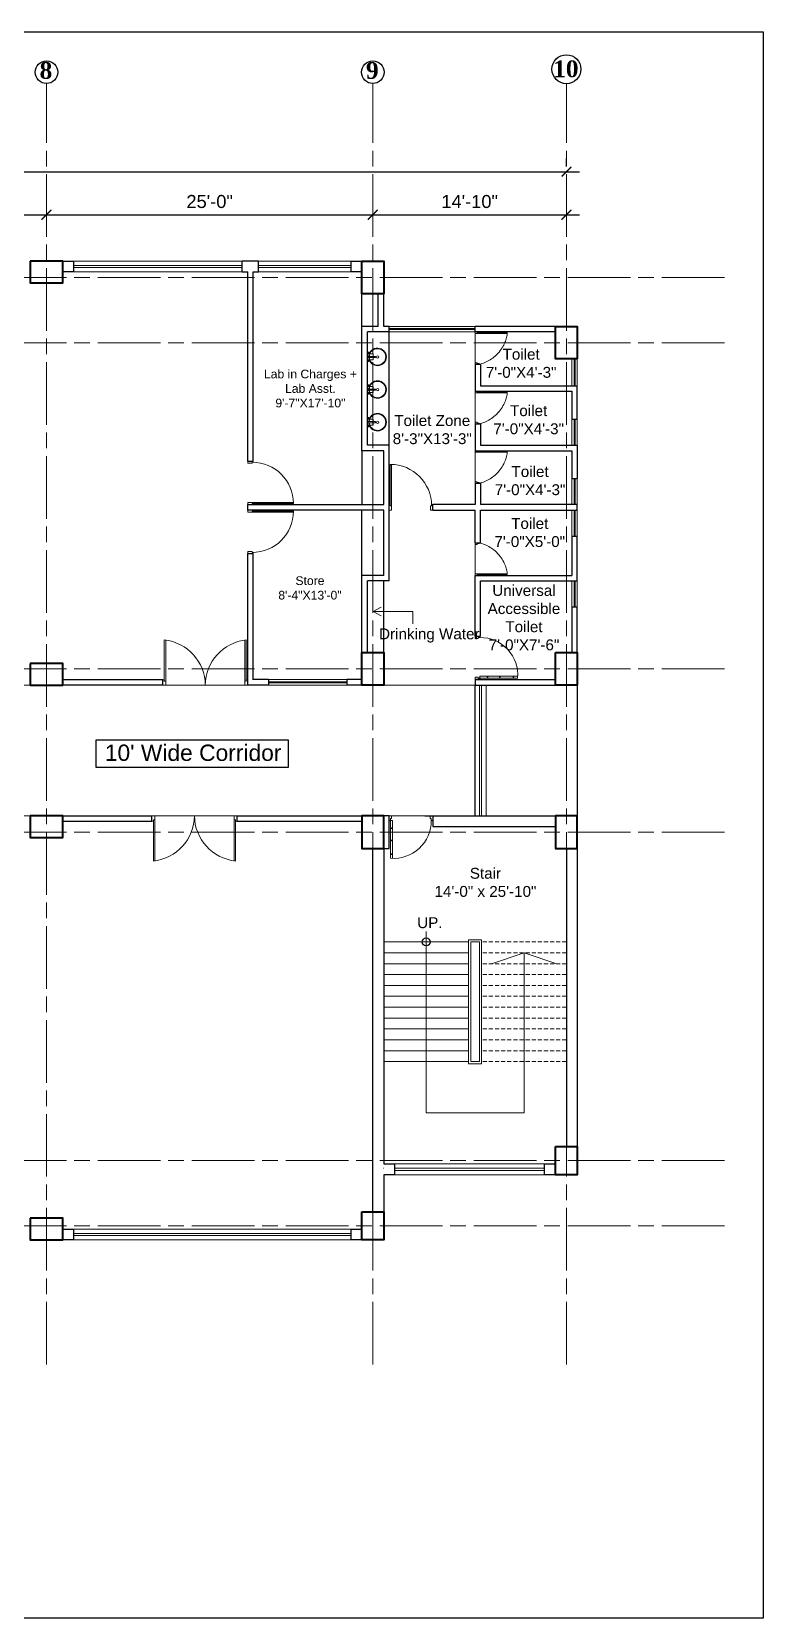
# Model space of a CAD drawing. Header units: inches. Extents: x -12 to 20935469, y -1604 to 24729220.
# Drawn here: x 20825566 to 20826238, y 24721123 to 24722582 of the extents above; entities that cross this region are included whole.
import ezdxf

# ---------------------------------------------------------------- set-up
doc = ezdxf.new("R2010")
doc.units = ezdxf.units.IN
doc.header["$LTSCALE"] = 0.03
doc.header["$MEASUREMENT"] = 0
doc.header["$PDMODE"] = 32
doc.header["$PDSIZE"] = 15
doc.linetypes.add('ACAD_ISO08W100', pattern=[36, 24, -3, 6, -3])
doc.linetypes.add('DASHED2', pattern=[0.375, 0.25, -0.125])
for name, color, linetype, lineweight in [('column', 1, 'Continuous', 40), ('Dim Line', 252, 'Continuous', 13), ('Door', 7, 'Continuous', 18), ('Gas', 21, 'Continuous', 5), ('Glass Line', 252, 'Continuous', 9), ('Grid Line', 252, 'Continuous', 18), ('Main Wall', 7, 'Continuous', 30), ('RAIL', 23, 'Continuous', 13), ('STAIR', 46, 'Continuous', 15), ('TOILET FIXTURE', 142, 'Continuous', 5), ('wind.', 150, 'Continuous', 20)]:
    doc.layers.add(name, color=color, linetype=linetype, lineweight=lineweight)
doc.layers.add('TEXT', color=7, linetype='Continuous')
doc.styles.add('2', font='swisscl.ttf')
doc.styles.add('RomanS', font='arial.ttf', dxfattribs={"height": 12})
doc.styles.get("Standard").update_dxf_attribs({"font": 'timesbd.ttf'})
doc.dimstyles.new('Aec_Arch_I', dxfattribs={"dimscale": 96, "dimtxt": 12, "dimasz": 0.09375, "dimexe": 0.125, "dimexo": 0.125, "dimgap": 0.0625, "dimtad": 1, "dimdec": 0, "dimzin": 3, "dimdsep": 46, "dimlunit": 4, "dimtxsty": 'RomanS', "dimblk1": 'ARCHTICK', "dimblk2": 'ARCHTICK', "dimsah": 1, "dimcen": 0.09375, "dimdle": 0.125, "dimadec": 0, "dimazin": 0, "dimtfac": 0.75, "dimtdec": 0, "dimtmove": 2, "dimatfit": 3, "dimldrblk": 'ARCHTICK', "dimfxl": 1, "dimfrac": 1, "dimtolj": 1, "dimtzin": 0, "dimarcsym": 0})

# ---------------------------------------------------------------- blocks, each defined once
blk = doc.blocks.new('Door_45')
at = {"layer": 'Door'}
for p, q in [((1.5, 5), (1.5, 44)), ((1.5, 40), (2.2, 40)), ((2.2, 40), (2.2, 39.5)), ((2.2, 39.5), (2.7, 39.5)), ((2.7, 39.5), (2.7, 40)), ((2.7, 40), (3.5, 40)), ((3.5, 44), (3.5, 5)), ((1.5, 25.8), (2.2, 25.8)), ((2.2, 25.8), (2.2, 25.3)), ((2.2, 25.3), (2.7, 25.3)), ((2.7, 25.8), (3.5, 25.8)), ((2.7, 25.3), (2.7, 25.8)), ((0, 0), (0, 5)), ((0, 5), (1.5, 5)), ((1.5, 12.6), (2.2, 12.6)), ((3.5, 5), (1.5, 5)), ((1.5, 5), (1.5, 3)), ((1.5, 3), (2.5, 3)), ((2.2, 12.6), (2.2, 13.1)), ((2.2, 13.1), (2.7, 13.1)), ((2.5, 3), (2.5, 0)), ((2.7, 13.1), (2.7, 12.6)), ((2.7, 12.6), (3.5, 12.6)), ((42.5, 3), (42.5, 0)), ((43.5, 3), (42.5, 3)), ((45, 5), (43.5, 5)), ((43.5, 5), (43.5, 3)), ((45, 0), (45, 5)), ((2.5, 0), (0, 0)), ((42.5, 0), (45, 0))]:
    blk.add_line(p, q, dxfattribs=at)
blk.add_arc((4.7, 5.3), 38.8, 359.6233, 94.6685, dxfattribs=at)
blk = doc.blocks.new('$D40')
at = {"layer": 'Door'}
for p, q in [((1, 4), (1, 42)), ((2, 0), (2, 42)), ((1, 5), (0, 5)), ((2, 0), (0, 0)), ((2, 4), (1, 4)), ((39, 4), (38, 4)), ((38, 4), (38, 0)), ((40, 0), (38, 0)), ((40, 5), (39, 5)), ((39, 5), (39, 4))]:
    blk.add_line(p, q, dxfattribs=at)
blk.add_arc((1, 4), 38, 0, 90, dxfattribs=at)
blk = doc.blocks.new('_ArchTick')
at = {"color": 0, "linetype": 'ByBlock', "lineweight": 35, "const_width": 0.15}
blk.add_lwpolyline([(-0.5, -0.5), (0.5, 0.5)], dxfattribs=at)
blk = doc.blocks.new('*D23')
at = {"layer": 'Defpoints', "color": 0, "transparency": 16777216}
for p in [(20832166.8, 24724578.2), (20832473.8, 24724578.2), (20832473.8, 24724578.2)]:
    blk.add_point(p, dxfattribs=at)
at = {"layer": 'Dim Line', "color": 0, "lineweight": -2, "transparency": 16777216}
for p, q in [((20832154.8, 24724578.2), (20832485.8, 24724578.2)), ((20832166.8, 24724566.2), (20832166.8, 24724566.2)), ((20832473.8, 24724566.2), (20832473.8, 24724566.2))]:
    blk.add_line(p, q, dxfattribs=at)
at = {"layer": 'Dim Line', "color": 0, "lineweight": -2, "transparency": 16777216, "xscale": 9, "yscale": 9, "zscale": 9, "rotation": 180}
blk.add_blockref('_ArchTick', (20832166.8, 24724578.2), dxfattribs=at)
at = {"layer": 'Dim Line', "color": 0, "lineweight": -2, "transparency": 16777216, "xscale": 9, "yscale": 9, "zscale": 9}
blk.add_blockref('_ArchTick', (20832473.8, 24724578.2), dxfattribs=at)
at = {"layer": 'Dim Line', "color": 0, "transparency": 16777216, "insert": (20832320.3, 24724590.3), "char_height": 12, "attachment_point": 5, "style": 'RomanS'}
blk.add_mtext('\\A1;25\'-7"', dxfattribs=at)
blk = doc.blocks.new('*D10')
at = {"layer": 'Defpoints', "color": 0, "transparency": 16777216}
for p in [(20832473.8, 24724578.2), (20832773.8, 24724578.2), (20832773.8, 24724578.2)]:
    blk.add_point(p, dxfattribs=at)
at = {"layer": 'Dim Line', "color": 0, "lineweight": -2, "transparency": 16777216}
blk.add_line((20832461.8, 24724578.2), (20832785.8, 24724578.2), dxfattribs=at)
at = {"layer": 'Dim Line', "color": 0, "lineweight": -2, "transparency": 16777216, "xscale": 9, "yscale": 9, "zscale": 9, "rotation": 180}
blk.add_blockref('_ArchTick', (20832473.8, 24724578.2), dxfattribs=at)
at = {"layer": 'Dim Line', "color": 0, "lineweight": -2, "transparency": 16777216, "xscale": 9, "yscale": 9, "zscale": 9}
blk.add_blockref('_ArchTick', (20832773.8, 24724578.2), dxfattribs=at)
at = {"layer": 'Dim Line', "color": 0, "transparency": 16777216, "insert": (20832623.8, 24724590.3), "char_height": 12, "attachment_point": 5, "style": 'RomanS'}
blk.add_mtext('\\A1;25\'-0"', dxfattribs=at)
blk = doc.blocks.new('*D11')
at = {"layer": 'Defpoints', "color": 0, "transparency": 16777216}
for p in [(20832773.8, 24724578.2), (20832951.8, 24724578.2), (20832951.8, 24724578.2)]:
    blk.add_point(p, dxfattribs=at)
at = {"layer": 'Dim Line', "color": 0, "lineweight": -2, "transparency": 16777216}
for p, q in [((20832761.8, 24724578.2), (20832963.8, 24724578.2)), ((20832951.8, 24724566.2), (20832951.8, 24724566.2))]:
    blk.add_line(p, q, dxfattribs=at)
at = {"layer": 'Dim Line', "color": 0, "lineweight": -2, "transparency": 16777216, "xscale": 9, "yscale": 9, "zscale": 9, "rotation": 180}
blk.add_blockref('_ArchTick', (20832773.8, 24724578.2), dxfattribs=at)
at = {"layer": 'Dim Line', "color": 0, "lineweight": -2, "transparency": 16777216, "xscale": 9, "yscale": 9, "zscale": 9}
blk.add_blockref('_ArchTick', (20832951.8, 24724578.2), dxfattribs=at)
at = {"layer": 'Dim Line', "color": 0, "transparency": 16777216, "insert": (20832862.8, 24724590.3), "char_height": 12, "attachment_point": 5, "style": 'RomanS'}
blk.add_mtext('\\A1;14\'-10"', dxfattribs=at)
blk = doc.blocks.new('*D13')
at = {"layer": 'Defpoints', "color": 0, "transparency": 16777216}
for p in [(20830948.3, 24724610.7), (20832951.8, 24724617.8), (20832951.8, 24724610.7)]:
    blk.add_point(p, dxfattribs=at)
at = {"layer": 'Dim Line', "color": 0, "lineweight": -2, "transparency": 16777216}
for p, q in [((20830948.3, 24724622.7), (20830948.3, 24724629.8)), ((20832951.8, 24724622.7), (20832951.8, 24724629.8)), ((20830936.3, 24724617.8), (20832963.8, 24724617.8))]:
    blk.add_line(p, q, dxfattribs=at)
at = {"layer": 'Dim Line', "color": 0, "lineweight": -2, "transparency": 16777216, "xscale": 9, "yscale": 9, "zscale": 9, "rotation": 180}
blk.add_blockref('_ArchTick', (20830948.3, 24724617.8), dxfattribs=at)
at = {"layer": 'Dim Line', "color": 0, "lineweight": -2, "transparency": 16777216, "xscale": 9, "yscale": 9, "zscale": 9}
blk.add_blockref('_ArchTick', (20832951.8, 24724617.8), dxfattribs=at)
at = {"layer": 'Dim Line', "color": 0, "transparency": 16777216, "insert": (20831950, 24724629.9), "char_height": 12, "attachment_point": 5, "style": 'RomanS'}
blk.add_mtext('\\A1;166\'-11"', dxfattribs=at)
blk = doc.blocks.new('sssss-flat-876')
at = {"layer": 'Door', "linetype": 'Continuous', "ltscale": 3}
blk.add_line((3666.5, 84027.2), (3666.5, 84055.7), dxfattribs=at)
at = {"layer": 'Door', "linetype": 'Continuous', "ltscale": 3, "extrusion": (-7.21527e-09, -3.35624e-18, 1), "elevation": 0}
for points in [[(3666.5, 84057.2), (3666.5, 84055.7), (3668.4, 84055.7), (3668.4, 84056.5), (3670.2, 84056.5), (3670.2, 84057.2)], [(3668.4, 84055.7), (3696.2, 84055.7), (3696.2, 84056.5), (3668.4, 84056.5)]]:
    blk.add_lwpolyline(points, close=True, dxfattribs=at)
at = {"layer": 'Door', "linetype": 'Continuous', "ltscale": 3, "flags": 128}
blk.add_lwpolyline([(3670.2, 84027.2, 0.04096), (3675.5, 84028.9, 0.082496), (3684.9, 84034.8, 0.052187), (3689.7, 84040, 0.043988), (3692.9, 84045, 0.036571), (3694.8, 84049.6, 0.034751), (3695.9, 84054.2, 0.011435), (3696.2, 84055.7)], format="xyb", dxfattribs=at)
at = {"layer": 'Door', "linetype": 'Continuous', "ltscale": 3}
blk.add_lwpolyline([(3666.5, 84027.2), (3666.5, 84028.7), (3668.4, 84028.7), (3668.4, 84027.9), (3670.2, 84027.9), (3670.2, 84027.2)], close=True, dxfattribs=at)
blk = doc.blocks.new('7-flat-72')
at = {"layer": 'Glass Line', "color": 8, "ltscale": 20}
for p, q in [((-64478.7, 376960.5), (-64480.3, 376960.5)), ((-64480.3, 376959.5), (-64480.3, 376960.5)), ((-64480.3, 376959.5), (-64480.3, 376960.5)), ((-64478.7, 376959.5), (-64480.3, 376959.5)), ((-64480.3, 376959.1), (-64480.3, 376959.4)), ((-64478.7, 376959.4), (-64480.3, 376959.4)), ((-64478.7, 376959.1), (-64480.3, 376959.1)), ((-64480.2, 376959.4), (-64480.2, 376959.5)), ((-64480.1, 376959.5), (-64480.1, 376960.5)), ((-64479.9, 376959.5), (-64479.9, 376960.5)), ((-64479.5, 376959.5), (-64479.5, 376960.5)), ((-64479.1, 376959.5), (-64479.1, 376960.5)), ((-64478.9, 376959.5), (-64478.9, 376960.5)), ((-64478.9, 376959.4), (-64478.9, 376959.5)), ((-64478.8, 376959.5), (-64478.8, 376960.5)), ((-64478.7, 376959.5), (-64478.7, 376960.5)), ((-64478.7, 376959.1), (-64478.7, 376959.4)), ((-64475.1, 376959.4), (-64476.9, 376959.4)), ((-64476.9, 376959.1), (-64476.9, 376959.4)), ((-64475.1, 376959.1), (-64476.9, 376959.1)), ((-64476.6, 376959.4), (-64476.6, 376966.6)), ((-64475.5, 376966.6), (-64476.6, 376966.6)), ((-64475.5, 376959.4), (-64475.5, 376966.6)), ((-64475.1, 376959.1), (-64475.1, 376959.4)), ((-64473.3, 376960.5), (-64471.7, 376960.5)), ((-64473.3, 376959.5), (-64473.3, 376960.5)), ((-64473.3, 376959.5), (-64473.3, 376960.5)), ((-64473.3, 376959.5), (-64471.7, 376959.5)), ((-64473.3, 376959.1), (-64473.3, 376959.4)), ((-64473.3, 376959.4), (-64471.7, 376959.4)), ((-64473.3, 376959.1), (-64471.7, 376959.1)), ((-64473.1, 376959.5), (-64473.1, 376960.5)), ((-64473.1, 376959.4), (-64473.1, 376959.5)), ((-64472.9, 376959.5), (-64472.9, 376960.5)), ((-64472.5, 376959.5), (-64472.5, 376960.5)), ((-64472.1, 376959.5), (-64472.1, 376960.5)), ((-64471.9, 376959.5), (-64471.9, 376960.5)), ((-64471.9, 376959.4), (-64471.9, 376959.5)), ((-64471.8, 376959.5), (-64471.8, 376960.5)), ((-64471.7, 376959.5), (-64471.7, 376960.5)), ((-64471.7, 376959.1), (-64471.7, 376959.4))]:
    blk.add_line(p, q, dxfattribs=at)
blk.add_circle((-64476, 376968.4, 0), 1.08, dxfattribs=at)
for radius, start, end in [(8.1, 273.8334, 266.1883), (7.55, 274.115, 265.9068)]:
    blk.add_arc((-64476, 376968.4, 0), radius, start, end, dxfattribs=at)
blk = doc.blocks.new('SFSFSFS-flat-72')
at = {"layer": 'TOILET FIXTURE', "ltscale": 0.2}
blk.add_lwpolyline([(-3918.5, -3608.1), (-3918.5, -3602.7), (-3923.9, -3602.7), (-3923.9, -3608.1)], close=True, dxfattribs=at)
at = {"layer": 'TOILET FIXTURE', "ltscale": 20}
blk.add_blockref('7-flat-72', (60554.8, -380567.2), dxfattribs=at)
blk = doc.blocks.new('fff')
at = {"layer": 'Grid Line', "color": 252, "linetype": 'ACAD_ISO08W100', "lineweight": 9, "ltscale": 80, "true_color": 0x939598}
for p, q in [((20832473.8, 24723521.1), (20832473.8, 24724698.8)), ((20832773.8, 24723521.1), (20832773.8, 24724698.8)), ((20832951.8, 24723521.1), (20832951.8, 24724698.8)), ((20833096.9, 24724520.6), (20830726.1, 24724520.6)), ((20833096.9, 24724460.6), (20830726.1, 24724460.6)), ((20833096.9, 24724160.7), (20830726.1, 24724160.7)), ((20833096.9, 24724010.7), (20830726.1, 24724010.7)), ((20833096.9, 24723708.7), (20830726.1, 24723708.7)), ((20833096.9, 24723648.8), (20830726.1, 24723648.8))]:
    blk.add_line(p, q, dxfattribs=at)
at = {"layer": 'Dim Line'}
for base, p1, p2, picture, middle in [((20832951.7523, 24724617.8128), (20830948.3088, 24724610.7482), (20832951.7523, 24724610.7482), '*D13', (20831950.0306, 24724629.9397)), ((20832473.8, 24724578.2), (20832166.8, 24724578.2), (20832473.8, 24724578.2), '*D23', (20832320.3, 24724590.3)), ((20832773.8, 24724578.2), (20832473.8, 24724578.2), (20832773.8, 24724578.2), '*D10', (20832623.8, 24724590.3)), ((20832951.8, 24724578.2), (20832773.8, 24724578.2), (20832951.8, 24724578.2), '*D11', (20832862.8, 24724590.3))]:
    dim = blk.add_linear_dim(base=base, p1=p1, p2=p2, dimstyle='Aec_Arch_I', dxfattribs=at)
    dim.commit()
    dim.dimension.update_dxf_attribs({"geometry": picture, "text_midpoint": middle})

msp = doc.modelspace()

# ---------------------------------------------------------------- linework, layer by layer
for p, q in [((20825869.4, 24722310.9), (20825869.4, 24722340.9)), ((20825894.4, 24722201.6), (20825894.4, 24722305.9)), ((20825869.4, 24722196.6), (20825869.4, 24722147)), ((20825869.4, 24722082), (20825869.4, 24722142)), ((20825889.4, 24722011), (20825889.4, 24722077)), ((20825978.4, 24721986.2), (20825973.4, 24721986.2)), ((20825973.4, 24721861), (20825973.4, 24721981.2)), ((20825927.1, 24721861), (20826029.3, 24721861))]:
    msp.add_line(p, q)
msp.add_lwpolyline([(20826067.3, 24721981), (20826067.3, 24721861)])
msp.add_lwpolyline([(20825625.2, 24721930.7), (20825801.5, 24721930.7), (20825801.5, 24721905.2), (20825625.2, 24721905.2)], close=True)
msp.add_circle((20825928.4, 24721745), 3.61)
at = {"layer": 'column', "lineweight": 40, "ltscale": 20}
for points in [[(20825564.4, 24722370.9), (20825564.4, 24722350.9), (20825594.4, 24722350.9), (20825594.4, 24722370.9)], [(20825869.4, 24722370.9), (20825889.4, 24722370.9), (20825889.4, 24722340.9), (20825869.4, 24722340.9)], [(20826047.3, 24722310.9), (20826067.3, 24722310.9), (20826067.3, 24722280.9), (20826047.3, 24722280.9)], [(20825564.4, 24722001), (20825564.4, 24721981), (20825594.4, 24721981), (20825594.4, 24722001)], [(20825869.4, 24722011), (20825889.4, 24722011), (20825889.4, 24721981), (20825869.4, 24721981)], [(20826047.3, 24722011), (20826067.3, 24722011), (20826067.3, 24721981), (20826047.3, 24721981)], [(20825564.4, 24721861), (20825564.4, 24721841), (20825594.4, 24721841), (20825594.4, 24721861)], [(20825889.4, 24721861), (20825869.4, 24721861), (20825869.4, 24721831), (20825889.4, 24721831)], [(20826067.3, 24721861), (20826047.3, 24721861), (20826047.3, 24721831), (20826067.3, 24721831)], [(20826047.3, 24721557), (20826067.3, 24721557), (20826067.3, 24721531), (20826047.3, 24721531)], [(20825564.4, 24721491), (20825564.4, 24721471), (20825594.4, 24721471), (20825594.4, 24721491)], [(20825869.4, 24721497), (20825889.4, 24721497), (20825889.4, 24721471), (20825869.4, 24721471)]]:
    msp.add_lwpolyline(points, close=True, dxfattribs=at)
at = {"layer": 'Defpoints'}
msp.add_lwpolyline([(20823799.4, 24722581.7), (20826238.2, 24722581.7), (20826238.2, 24721123.2), (20823799.4, 24721123.2)], close=True, dxfattribs=at)
at = {"layer": 'Door'}
for p, q in [((20825687.7, 24721984.7), (20825687.7, 24722022.6)), ((20825689, 24721981), (20825689, 24722022.6)), ((20825761.8, 24721981), (20825761.8, 24722022.6)), ((20825763.1, 24721984.7), (20825763.1, 24722022.6)), ((20825687.7, 24721986), (20825686.4, 24721986)), ((20825763.1, 24721986), (20825764.4, 24721986)), ((20825689, 24721981), (20825686.4, 24721981)), ((20825689, 24721984.7), (20825687.7, 24721984.7)), ((20825761.8, 24721984.7), (20825763.1, 24721984.7)), ((20825761.8, 24721981), (20825764.4, 24721981)), ((20825679, 24721861), (20825676.4, 24721861)), ((20825677.7, 24721856), (20825676.4, 24721856)), ((20825677.7, 24721857.3), (20825677.7, 24721819.4)), ((20825679, 24721857.3), (20825677.7, 24721857.3)), ((20825679, 24721861), (20825679, 24721819.4)), ((20825751.8, 24721861), (20825751.8, 24721819.4)), ((20825751.8, 24721861), (20825754.4, 24721861)), ((20825751.8, 24721857.3), (20825753.1, 24721857.3)), ((20825753.1, 24721857.3), (20825753.1, 24721819.4)), ((20825753.1, 24721856), (20825754.4, 24721856))]:
    msp.add_line(p, q, dxfattribs=at)
for centre, start, end in [((20825683.1, 24721980.6), 0.5906, 83.7783), ((20825767.7, 24721980.6), 96.2217, 179.4094), ((20825673.1, 24721861.4), 276.2217, 359.4094), ((20825757.7, 24721861.4), 180.5906, 263.7783)]:
    msp.add_arc(centre, 42.3, start, end, dxfattribs=at)
at = {"layer": 'Gas', "color": 0, "lineweight": 5}
for points in [[(20825967.4, 24721747), (20825979.4, 24721747), (20825979.4, 24721633), (20825967.4, 24721633)], [(20825969.4, 24721745), (20825977.4, 24721745), (20825977.4, 24721635), (20825969.4, 24721635)]]:
    msp.add_lwpolyline(points, close=True, dxfattribs=at)
at = {"layer": 'Main Wall', "lineweight": 30}
for p, q in [((20825604.4, 24722370.9), (20825604.4, 24722360.9)), ((20825783.4, 24721986.1), (20825769.4, 24721986.1)), ((20825783.4, 24721986.1), (20825783.4, 24721981.1)), ((20825869.4, 24721986.1), (20825855.4, 24721986.1)), ((20825855.4, 24721986.1), (20825855.4, 24721981.1)), ((20825783.4, 24721981.1), (20825764.4, 24721981.1)), ((20825869.4, 24721981.1), (20825855.4, 24721981.1))]:
    msp.add_line(p, q, dxfattribs=at)
at = {"layer": 'Main Wall'}
for p, q in [((20825759.4, 24722360.9), (20825759.4, 24722370.9)), ((20825774.4, 24722370.9), (20825759.4, 24722370.9)), ((20825774.4, 24722360.9), (20825774.4, 24722370.9)), ((20825759.4, 24722360.9), (20825764.4, 24722360.9)), ((20825764.4, 24722187), (20825764.4, 24722360.9)), ((20825769.4, 24722187), (20825769.4, 24722360.9)), ((20825769.4, 24722360.9), (20825774.4, 24722360.9)), ((20825884.4, 24722310.9), (20825884.4, 24722340.9)), ((20825889.4, 24722310.9), (20825889.4, 24722340.9)), ((20825869.4, 24722196.6), (20825869.4, 24722310.9)), ((20825884.4, 24722310.9), (20825869.4, 24722310.9)), ((20825894.4, 24722310.9), (20825889.4, 24722310.9)), ((20825894.4, 24722305.9), (20825894.4, 24722310.9)), ((20826047.3, 24722310.9), (20825973.4, 24722310.9)), ((20825973.4, 24722305.9), (20825973.4, 24722310.9)), ((20825874.4, 24722201.6), (20825874.4, 24722305.9)), ((20825894.4, 24722305.9), (20825874.4, 24722305.9)), ((20826047.3, 24722305.9), (20825973.4, 24722305.9)), ((20825978.4, 24722275.9), (20825973.4, 24722275.9)), ((20825973.4, 24722251.2), (20826062.3, 24722251.2)), ((20826067.3, 24722225.6), (20826067.3, 24722256.2)), ((20825973.4, 24722221.2), (20825978.4, 24722221.2)), ((20826062.3, 24722225.6), (20826067.3, 24722225.6)), ((20825889.4, 24722196.6), (20825869.4, 24722196.6)), ((20825894.4, 24722201.6), (20825874.4, 24722201.6)), ((20825889.4, 24722147), (20825889.4, 24722196.6)), ((20825894.4, 24722147), (20825894.4, 24722201.6)), ((20825973.4, 24722196.6), (20826062.3, 24722196.6)), ((20825764.4, 24722187), (20825769.4, 24722187)), ((20825973.4, 24722166.6), (20825978.4, 24722166.6)), ((20826062.3, 24722171), (20826067.3, 24722171)), ((20825764.4, 24722142), (20825764.4, 24722147)), ((20825764.4, 24722147), (20825889.4, 24722147)), ((20825894.4, 24722077), (20825894.4, 24722147)), ((20825934.4, 24722142), (20825934.4, 24722147)), ((20825889.4, 24722142), (20825764.4, 24722142)), ((20825889.4, 24722082), (20825889.4, 24722142)), ((20825934.4, 24722142), (20825973.4, 24722142)), ((20825973.4, 24722112), (20825973.4, 24722142)), ((20825978.4, 24722112), (20825978.4, 24722142)), ((20826062.3, 24722118), (20826067.3, 24722118)), ((20826067.3, 24722077), (20826067.3, 24722118)), ((20825764.4, 24721981), (20825764.4, 24722102)), ((20825764.4, 24722102), (20825769.4, 24722102)), ((20825769.4, 24721986), (20825769.4, 24722102)), ((20825973.4, 24722112), (20825978.4, 24722112)), ((20825869.4, 24722011), (20825869.4, 24722082)), ((20825889.4, 24722082), (20825869.4, 24722082)), ((20825874.4, 24722011), (20825874.4, 24722077)), ((20825894.4, 24722077), (20825874.4, 24722077)), ((20825973.4, 24722026.2), (20825973.4, 24722082)), ((20825973.4, 24722082), (20826062.3, 24722082)), ((20825978.4, 24722026.2), (20825978.4, 24722077)), ((20825978.4, 24722077), (20826067.3, 24722077)), ((20826062.3, 24722053), (20826062.3, 24722011)), ((20826062.3, 24722053), (20826067.3, 24722053)), ((20826067.3, 24722011), (20826067.3, 24722053)), ((20825973.4, 24722026.2), (20825978.4, 24722026.2)), ((20825686.4, 24721986), (20825594.4, 24721986)), ((20825686.4, 24721981), (20825686.4, 24721986)), ((20825973.4, 24721986.2), (20826047.3, 24721986.2)), ((20825973.4, 24721986.2), (20825973.4, 24721981.1)), ((20825686.4, 24721981), (20825594.4, 24721981)), ((20825973.4, 24721981.1), (20826047.3, 24721981.1)), ((20825594.4, 24721861), (20825676.4, 24721861)), ((20825594.4, 24721856), (20825676.4, 24721856)), ((20825676.4, 24721856), (20825676.4, 24721861)), ((20825754.4, 24721861), (20825869.4, 24721861)), ((20825754.4, 24721861), (20825754.4, 24721856)), ((20825754.4, 24721856), (20825869.4, 24721856)), ((20825879.4, 24721861), (20825889.4, 24721861)), ((20825894.4, 24721861), (20825889.4, 24721861)), ((20825894.4, 24721831), (20825894.4, 24721861)), ((20825934.4, 24721861), (20826047.3, 24721861)), ((20825934.4, 24721861), (20825934.4, 24721851)), ((20825934.4, 24721851), (20826047.3, 24721851)), ((20825879.4, 24721497), (20825879.4, 24721831)), ((20825889.4, 24721831), (20825894.4, 24721831)), ((20826057.3, 24721831), (20826057.3, 24721557)), ((20826067.3, 24721831), (20826067.3, 24721557))]:
    msp.add_line(p, q, dxfattribs=at)
at = {"layer": 'Main Wall', "lineweight": 30}
for points in [[(20825594.4, 24722370.9), (20825604.4, 24722370.9), (20825604.4, 24722360.9), (20825594.4, 24722360.9)], [(20825859.4, 24722370.9), (20825869.4, 24722370.9), (20825869.4, 24722360.9), (20825859.4, 24722360.9)], [(20825594.4, 24721481), (20825604.4, 24721481), (20825604.4, 24721471), (20825594.4, 24721471)], [(20825859.4, 24721481), (20825869.4, 24721481), (20825869.4, 24721471), (20825859.4, 24721471)]]:
    msp.add_lwpolyline(points, close=True, dxfattribs=at)
at = {"layer": 'Main Wall'}
for points in [[(20825973.4, 24722275.9), (20825973.4, 24722251.2)], [(20825978.4, 24722275.9), (20825978.4, 24722256.2), (20826067.3, 24722256.2)], [(20826062.3, 24722251.2), (20826062.3, 24722225.6)], [(20825973.4, 24722221.2), (20825973.4, 24722196.6)], [(20825978.4, 24722221.2), (20825978.4, 24722201.6), (20826067.3, 24722201.6), (20826067.3, 24722171)], [(20826062.3, 24722196.6), (20826062.3, 24722171)], [(20825973.4, 24722166.6), (20825973.4, 24722147)], [(20825978.4, 24722166.6), (20825978.4, 24722147)], [(20825973.4, 24722147), (20825934.4, 24722147)], [(20825978.4, 24722142), (20826067.3, 24722142), (20826067.3, 24722147), (20825978.4, 24722147)], [(20826062.3, 24722118), (20826062.3, 24722082)], [(20825889.4, 24721831), (20825889.4, 24721541), (20825899.4, 24721541), (20825899.4, 24721531), (20825889.4, 24721531), (20825889.4, 24721497)]]:
    msp.add_lwpolyline(points, dxfattribs=at)
msp.add_lwpolyline([(20826037.3, 24721541), (20826047.3, 24721541), (20826047.3, 24721531), (20826037.3, 24721531)], close=True, dxfattribs=at)
at = {"layer": 'RAIL', "lineweight": 9}
for p, q in [((20825928.4, 24721754.7), (20825928.4, 24721588)), ((20825889.4, 24721725), (20825967.4, 24721725)), ((20825988.4, 24721725), (20826018.4, 24721735)), ((20826018.4, 24721588), (20826018.4, 24721735)), ((20826018.4, 24721735), (20826048.4, 24721725)), ((20825928.4, 24721588), (20826018.4, 24721588))]:
    msp.add_line(p, q, dxfattribs=at)
at = {"layer": 'STAIR', "color": 253, "lineweight": 5}
for p, q in [((20825879.8, 24722048.7), (20825887.1, 24722052.7)), ((20825879.8, 24722048.7), (20825916, 24722048.7)), ((20825879.8, 24722048.7), (20825887.1, 24722044.7)), ((20825916, 24722048.7), (20825916, 24722037.5))]:
    msp.add_line(p, q, dxfattribs=at)
at = {"layer": 'STAIR', "color": 32, "lineweight": 5}
for p, q in [((20825967.4, 24721745), (20825889.4, 24721745)), ((20825967.4, 24721735), (20825889.4, 24721735)), ((20825949.4, 24721725), (20825889.4, 24721725)), ((20825967.4, 24721715), (20825889.4, 24721715)), ((20825967.4, 24721705), (20825889.4, 24721705)), ((20825967.4, 24721695), (20825889.4, 24721695)), ((20825967.4, 24721685), (20825889.4, 24721685)), ((20825967.4, 24721675), (20825889.4, 24721675)), ((20825967.4, 24721665), (20825889.4, 24721665)), ((20825967.4, 24721655), (20825889.4, 24721655)), ((20825967.4, 24721645), (20825889.4, 24721645)), ((20825967.4, 24721635), (20825889.4, 24721635))]:
    msp.add_line(p, q, dxfattribs=at)
at = {"layer": 'STAIR', "color": 32, "linetype": 'DASHED2', "lineweight": 5, "ltscale": 500}
for p, q in [((20826057.3, 24721745), (20825979.4, 24721745)), ((20826057.3, 24721735), (20825979.4, 24721735)), ((20826057.3, 24721725), (20825979.4, 24721725)), ((20826057.3, 24721715), (20825979.4, 24721715)), ((20826057.3, 24721705), (20825979.4, 24721705)), ((20826057.3, 24721695), (20825979.4, 24721695)), ((20826057.3, 24721685), (20825979.4, 24721685)), ((20826057.3, 24721675), (20825979.4, 24721675)), ((20826057.3, 24721665), (20825979.4, 24721665)), ((20826057.3, 24721655), (20825979.4, 24721655)), ((20826057.3, 24721645), (20825979.4, 24721645)), ((20826057.3, 24721635), (20825979.4, 24721635))]:
    msp.add_line(p, q, dxfattribs=at)
at = {"layer": 'TEXT'}
for centre, radius in [((20825579.4, 24722544.5), 10.4), ((20825879.4, 24722544.5), 10.4), ((20826057.3, 24722547.3), 13.3)]:
    msp.add_circle(centre, radius, dxfattribs=at)
at = {"layer": 'wind.', "lineweight": 5}
for p, q in [((20825604.4, 24722370.9), (20825759.4, 24722370.9)), ((20825604.4, 24722366.9), (20825759.4, 24722366.9)), ((20825604.4, 24722364.9), (20825759.4, 24722364.9)), ((20825774.4, 24722370.9), (20825859.4, 24722370.9)), ((20825774.4, 24722366.9), (20825859.4, 24722366.9)), ((20825774.4, 24722364.9), (20825859.4, 24722364.9)), ((20825604.4, 24722360.9), (20825759.4, 24722360.9)), ((20825774.4, 24722360.9), (20825859.4, 24722361)), ((20825973.4, 24722310.9), (20825894.4, 24722310.9)), ((20825973.4, 24722308.9), (20825894.4, 24722308.9)), ((20825973.4, 24722307.9), (20825894.4, 24722307.9)), ((20825973.4, 24722305.9), (20825894.4, 24722305.9)), ((20826062.3, 24722256.2), (20826062.3, 24722280.9)), ((20826064.3, 24722256.2), (20826064.3, 24722280.9)), ((20826065.3, 24722256.2), (20826065.3, 24722280.9)), ((20826067.3, 24722256.2), (20826067.3, 24722280.9)), ((20826062.3, 24722201.6), (20826062.3, 24722225.6)), ((20826064.3, 24722201.6), (20826064.3, 24722225.6)), ((20826065.3, 24722201.6), (20826065.3, 24722225.6)), ((20826067.3, 24722201.6), (20826067.3, 24722225.6)), ((20826062.3, 24722147), (20826062.3, 24722171)), ((20826064.3, 24722147), (20826064.3, 24722171)), ((20826065.3, 24722147), (20826065.3, 24722171)), ((20826067.3, 24722147), (20826067.3, 24722171)), ((20826062.3, 24722118), (20826062.3, 24722142)), ((20826064.3, 24722118), (20826064.3, 24722142)), ((20826065.3, 24722118), (20826065.3, 24722142)), ((20826067.3, 24722118), (20826067.3, 24722142)), ((20826062.3, 24722053), (20826062.3, 24722077)), ((20826064.3, 24722053), (20826064.3, 24722077)), ((20826065.3, 24722053), (20826065.3, 24722077)), ((20826067.3, 24722053), (20826067.3, 24722077)), ((20825783.4, 24721986.1), (20825855.4, 24721986.1)), ((20825783.4, 24721984.1), (20825855.4, 24721984.1)), ((20825783.4, 24721983.1), (20825855.4, 24721983.1)), ((20825783.4, 24721981.1), (20825869.4, 24721981.1)), ((20825977.4, 24721861), (20825977.4, 24721981.2)), ((20825979.4, 24721861), (20825979.4, 24721981.2)), ((20825983.4, 24721861), (20825983.4, 24721981.2)), ((20826037.3, 24721541), (20825899.4, 24721541)), ((20826037.3, 24721537), (20825899.4, 24721537)), ((20826037.3, 24721535), (20825899.4, 24721535)), ((20826037.3, 24721531), (20825899.4, 24721531)), ((20825859.4, 24721481), (20825604.4, 24721481)), ((20825859.4, 24721477), (20825604.4, 24721477)), ((20825859.4, 24721475), (20825604.4, 24721475)), ((20825859.4, 24721471), (20825604.4, 24721471))]:
    msp.add_line(p, q, dxfattribs=at)
at = {"layer": 'wind.'}
msp.add_line((20825889.4, 24721537), (20825889.3, 24721537), dxfattribs=at)
msp.add_line((20825889.4, 24721537), (20825889.3, 24721537), dxfattribs=at)
at = {"layer": 'wind.', "lineweight": 5}
msp.add_lwpolyline([(20824137.9, 24721981.2), (20824959.8, 24721981), (20824959.8, 24722296), (20825139.4, 24722296), (20825139.4, 24721981), (20825973.4, 24721981), (20825973.4, 24721861), (20825139.4, 24721861), (20825139.4, 24721726), (20824783.9, 24721726), (20824783.9, 24721861), (20824137.9, 24721861), (20824137.9, 24721981.2)], dxfattribs=at)

# ---------------------------------------------------------------- block references
msp.add_blockref('fff', (-6894.4, -2164.7))
at = {"layer": 'Door', "ltscale": 20}
for p in [(20822306.8, 24638248.7), (20822306.8, 24638194), (20822306.8, 24638139.4)]:
    msp.add_blockref('sssss-flat-876', p, dxfattribs=at)
at = {"layer": 'Door', "xscale": -1, "rotation": 270}
msp.add_blockref('$D40', (20825764.4, 24722147), dxfattribs=at)
at = {"layer": 'Door'}
msp.add_blockref('$D40', (20825894.4, 24722142), dxfattribs=at)
at = {"layer": 'Door', "rotation": 270}
msp.add_blockref('$D40', (20825764.4, 24722142), dxfattribs=at)
at = {"layer": 'Door', "ltscale": 20, "xscale": -1, "rotation": 180}
msp.add_blockref('sssss-flat-876', (20822306.8, 24806139.2), dxfattribs=at)
at = {"layer": 'Door', "color": 250, "ltscale": 20, "xscale": -0.8888888888759539, "yscale": 0.8888888888759539, "zscale": 0.8888888888759539}
for p, rotation in [((20825973.4, 24721986.2), 270), ((20825894.4, 24721861), 180)]:
    msp.add_blockref('Door_45', p, dxfattribs=dict(at, rotation=rotation))
at = {"layer": 'TOILET FIXTURE', "ltscale": 20, "xscale": -1, "rotation": 270}
for p in [(20829482.5, 24726204), (20829482.5, 24726174), (20829482.5, 24726144)]:
    msp.add_blockref('SFSFSFS-flat-72', p, dxfattribs=at)

# ---------------------------------------------------------------- texts
at = {"layer": 'TEXT', "char_height": 15.44, "width": 227.458, "attachment_point": 8, "rotation": 0}
for s, insert in [('\\A1;10', (20826056.8, 24722539.7)), ('\\A1;8', (20825578.9, 24722538.2)), ('\\A1;9', (20825878.9, 24722538.2))]:
    msp.add_mtext(s, dxfattribs=dict(at, insert=insert))
at = {"layer": 'TEXT', "color": 30, "lineweight": 5, "ltscale": 20, "attachment_point": 2, "style": '2'}
for s, width, gutter_width, insert, char_height in [('{\\fArial|b0|i0|c0|p34;\\C0;Toilet \\P7\'-0"X4\'-3"}', 104.76, 0.5, (20826015.7, 24722290.3), 10), ('{\\fArial|b0|i0|c0|p34;\\C0;Lab in Charges + Lab Asst. \\P9\'-7"X17\'-10"}', 104.76, 0.5, (20825822, 24722271.1), 8), ('{\\fArial|b0|i0|c0|p34;\\C0;Toilet \\P7\'-0"X4\'-3"}', 104.76, 0.5, (20826022.6, 24722238.4), 10), ('{\\fArial|b0|i0|c0|p34;\\C0;Toilet Zone\\P8\'-3"X13\'-3"}', 104.76, 0.5, (20825934, 24722229.3), 10), ('{\\fArial|b0|i0|c0|p34;\\C0;Toilet \\P7\'-0"X4\'-3"}', 104.76, 0.5, (20826023.9, 24722182.4), 10), ('{\\fArial|b0|i0|c0|p34;\\C0;Toilet \\P7\'-0"X5\'-0"}', 104.76, 0.5, (20826023.6, 24722134.7), 10), ('{\\fArial|b0|i0|c0|p34;\\C0;Store\\P8\'-4"X13\'-0"}', 104.76, 0.5, (20825821.6, 24722081.1), 8), ('{\\fArial|b0|i0|c0|p34;\\C0;Universal Accessible Toilet\\P7\'-0"X7\'-6"}', 88.036, 0.35, (20826018.3, 24722073.1), 10), ('\\pxsm1;{\\fArial|b0|i0|c0|p34;\\C0;Drinking Water }', 88.563, 0.282, (20825931.3, 24722033.2), 10), ("\\pxsm1,qc;{\\fArial|b0|i0|c0|p34;\\C0;10' Wide Corridor}", 227.89, 0.75, (20825714.2, 24721926.4), 15), ('\\pxsm1;{\\fArial|b0|i0|c0|p34;\\C0;Stair\\P14\'-0" x 25\'-10"  }', 114.807, 0.282, (20825982.9, 24721813.1), 10), ('{\\fArial|b0|i0|c0|p34;\\C0;UP.}', 104.76, 0.5, (20825931.8, 24721767.7), 10)]:
    msp.add_mtext_dynamic_manual_height_columns(s, width=width, gutter_width=gutter_width, heights=[0], dxfattribs=dict(at, insert=insert, char_height=char_height))

doc.saveas('drawing.dxf')
